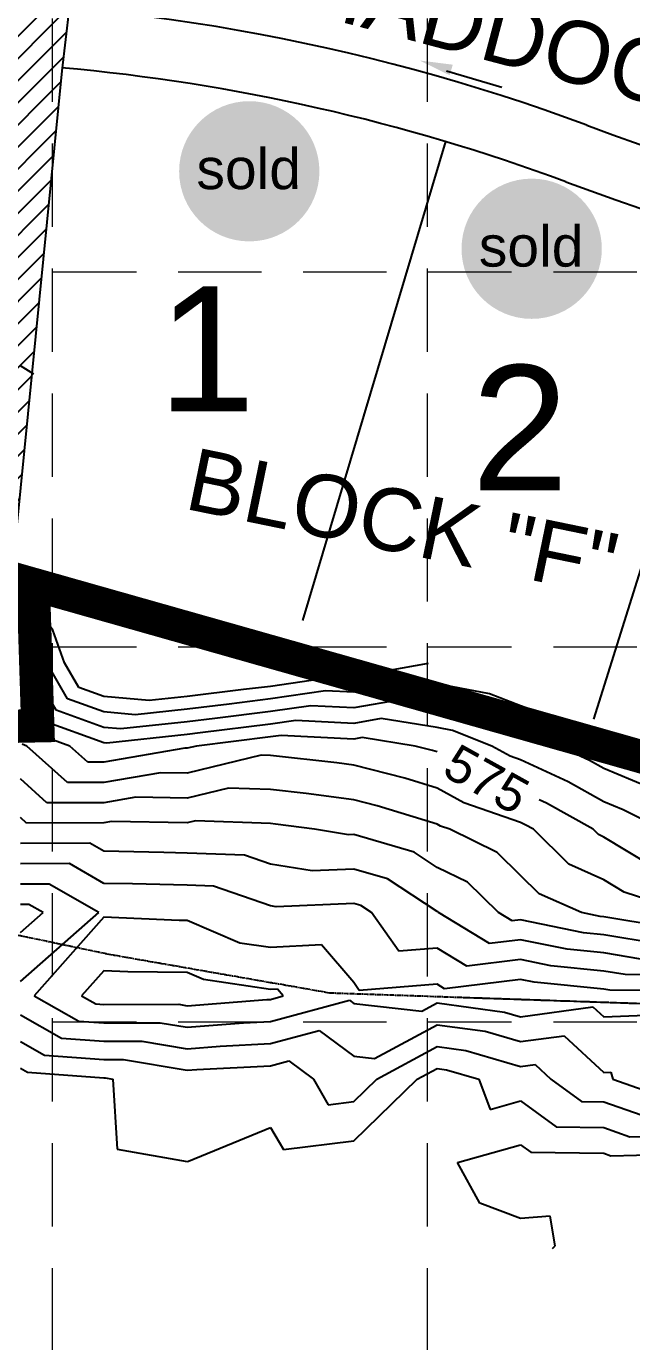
# Model space of a CAD drawing. Header units: inches. Extents: x 2468858 to 2474627, y 7110391 to 7114000.
# Drawn here: x 2469936.4 to 2470081.7, y 7111218.4 to 7111534.2 of the extents above; entities that cross this region are included whole.
import ezdxf
from ezdxf.enums import TextEntityAlignment as Align

# ---------------------------------------------------------------- set-up
doc = ezdxf.new("R2010")
doc.units = ezdxf.units.IN
doc.header["$MEASUREMENT"] = 0
doc.linetypes.add('FL1', pattern=[1.2, 0.9, -0.075, 0, -0.075, 0, -0.075, 0, -0.075])
doc.linetypes.add('HIDDEN', pattern=[0.375, 0.25, -0.125])
for name, color, linetype in [('BASE', 7, 'Continuous'), ('BLOCKNO', 250, 'Continuous'), ('contours', 35, 'Continuous'), ('CREEK_FL', 250, 'FL1'), ('EROSION BLANKET', 84, 'Continuous'), ('FLOW', 250, 'Continuous'), ('GRID', 254, 'HIDDEN'), ('LIMITS OF DISTUBANCE', 1, 'HIDDEN'), ('LOT', 250, 'Continuous'), ('LOTNO', 250, 'Continuous'), ('PVMT', 250, 'Continuous'), ('SODDED LOT', 2, 'Continuous'), ('SROW', 250, 'Continuous'), ('STRNAMES', 250, 'Continuous')]:
    doc.layers.add(name, color=color, linetype=linetype)
doc.styles.add('ryland', font='ARIAL.TTF', dxfattribs={"height": 25})
doc.styles.get("Standard").update_dxf_attribs({"font": 'ARIAL.TTF'})

# ---------------------------------------------------------------- blocks, each defined once
blk = doc.blocks.new('1DB')
at = {"layer": 'FLOW'}
for p, q in [((6.25, 13), (20.07, 13)), ((6.25, -13.5), (20.07, -13.5))]:
    blk.add_line(p, q, dxfattribs=at)
for points in [[(7.28, 11.68), (7.28, 14.32), (-0.62, 13)], [(7.28, -14.32), (7.28, -11.68), (-0.62, -13)]]:
    blk.add_solid(points, dxfattribs=at)
blk = doc.blocks.new('Sold')
h = blk.add_hatch(color=7)
h.paths.add_polyline_path([(38.78, 18.77, 1), (0.52, 18.77, 1)])
h.paths.add_polyline_path([(2.42, 10.89), (36.59, 10.89), (36.59, 27.86), (2.42, 27.86)], flags=24)
at = {"layer": 'BASE', "color": 7, "style": 'ryland'}
blk.add_text('sold', height=11.127, dxfattribs=at).set_placement((19.5, 13.9), align=Align.CENTER)

msp = doc.modelspace()

# ---------------------------------------------------------------- hatches: boundary and pattern name
at = {"layer": 'SODDED LOT'}
h = msp.add_hatch(dxfattribs=at)
h.set_pattern_fill('ANSI31', color=256, scale=30, style=0)
h.set_pattern_definition([(45, (0, 0), (-2.6516504294, 2.6516504294), [])])
h.paths.add_polyline_path([(2473645.39, 7113690.66), (2473644.98, 7113704.58), (2473380.05, 7113706.22), (2473375.55, 7113692.3), (2473381.69, 7113694.76), (2473634.33, 7113693.94)])
h.paths.add_polyline_path([(2473661.81, 7113026.94), (2473687.47, 7113025.61), (2473728.46, 7113019.28), (2473771.12, 7113012.61), (2473800.78, 7113000.62), (2473816.11, 7112991.96), (2473817.62, 7112992.3), (2473826.58, 7112958.99), (2473778.33, 7112869.43), (2473754.23, 7112818.27), (2473704.86, 7112707.31), (2473675.95, 7112628.52), (2473649.37, 7112551.6), (2473609.35, 7112401.13), (2473621.99, 7112397.24), (2473660.24, 7112541.42), (2473686.99, 7112623.57), (2473721.05, 7112713.98), (2473756.54, 7112795.8), (2473776.21, 7112842.14), (2473803.69, 7112892.8), (2473821.26, 7112931.75), (2473838.19, 7112953.92), (2473843.82, 7112970.36), (2473841.57, 7112984.99), (2473834.36, 7112995.8), (2473821.75, 7113003.46), (2473803.51, 7113011.56), (2473780.76, 7113020.12), (2473754.18, 7113027.78), (2473717.91, 7113032.73), (2473683.75, 7113037.76), (2473675.22, 7113037.54), (2473668.46, 7113034.66), (2473663.02, 7113029.01)])
h.paths.add_polyline_path([(2473971.46, 7113199.84), (2473953.3, 7113211.94), (2473941.19, 7113192.09), (2473861.1, 7113065.57), (2473810.53, 7113087.5), (2473761.17, 7113101.51), (2473720.96, 7113106.99), (2473697.2, 7113110.44), (2473674.12, 7113113.74), (2473679.51, 7113105.34), (2473686.71, 7113099.95), (2473703.5, 7113097.55), (2473742.47, 7113092.16), (2473787.44, 7113083.17), (2473826.42, 7113069.98), (2473851, 7113058.59), (2473862.39, 7113053.19), (2473874.39, 7113053.49), (2473885.78, 7113058.29), (2473895.97, 7113069.68), (2473937.95, 7113137.71), (2473969.87, 7113198.61)])
h.paths.add_polyline_path([(2474189.42, 7113705.55), (2474212.71, 7113695.29), (2474173.05, 7113585.51), (2474125.46, 7113471.59), (2474078.44, 7113374.03), (2473995.24, 7113231.38), (2473980.72, 7113211.84), (2473961.73, 7113224.12), (2474019.25, 7113316.23), (2474060.01, 7113393.26), (2474123.11, 7113525), (2474155.5, 7113608.17)])
h.paths.add_polyline_path([(2472149.87, 7113580.61), (2472139.15, 7113587.25), (2472148.34, 7113599.5), (2472129.96, 7113617.37), (2472301.04, 7113620.95), (2472421.05, 7113670.47), (2472435.86, 7113657.7), (2472418.5, 7113656.68), (2472386.32, 7113644.43), (2472349.55, 7113630.65), (2472301.04, 7113613.8), (2472253.54, 7113608.18), (2472206.05, 7113607.67), (2472182.05, 7113606.65), (2472168.77, 7113602.57), (2472156, 7113590.31)])
h.paths.add_polyline_path([(2472770.94, 7113693.31), (2472783.83, 7113696.4), (2473029.19, 7113695.37), (2473046.2, 7113689.7), (2473045.68, 7113705.68), (2472771.46, 7113707.22)])
h.paths.add_polyline_path([(2472613.26, 7113048.11), (2472742.65, 7113047.89), (2472742.87, 7112984.1), (2472740.21, 7112975.02), (2472732.24, 7112966.82), (2472722.71, 7112964.61), (2472628.32, 7112964.83), (2472620.35, 7112967.71), (2472615.69, 7112974.13), (2472614.14, 7112982.33), (2472613.26, 7112995.17)])
h.paths.add_polyline_path([(2471336.5, 7111475.41), (2471335.53, 7111275.42), (2470491.66, 7111254.32), (2470479.59, 7111328.94), (2470466.02, 7111461.6), (2470553.43, 7111470.9), (2470638.4, 7111473.12)])
h.paths.add_polyline_path([(2473446.67, 7112356.48), (2473471.9, 7112308.47), (2473532.94, 7112257.21), (2473501.2, 7112186.43), (2473329.47, 7112103.43), (2473116.22, 7112035.9), (2473103.2, 7112106.69), (2473072.63, 7112126.65), (2472815.11, 7111934.94), (2472802.33, 7111780.66), (2472622.31, 7111675.22), (2472617.64, 7111803.67), (2472501.02, 7111721.1), (2472320.82, 7111594.38), (2472182.92, 7111519.02), (2472068.92, 7111484.1), (2471932.85, 7111463.88), (2471923.66, 7111337.05), (2471693.82, 7111327.86), (2471696.08, 7111477.57), (2471836.92, 7111477.57), (2471858.78, 7111468.52), (2471876.58, 7111467.89), (2471898.13, 7111477.88), (2471906.24, 7111490.37), (2471909.37, 7111504.1), (2471908.12, 7111517.84), (2471903.75, 7111528.77), (2471899.69, 7111538.75), (2471899.78, 7111997.71), (2471902.82, 7112006.8), (2471908.61, 7112013.14), (2471915.23, 7112016.45), (2471926.26, 7112016.45), (2472502.65, 7112016.18), (2472510.04, 7112014.97), (2472516.23, 7112010.27), (2472519.86, 7112006.24), (2472597.23, 7111900.26), (2472601.63, 7111894), (2472601.97, 7111890.79), (2472601.97, 7111885.88), (2472602.14, 7111880.64), (2472603.49, 7111873.53), (2472605.53, 7111864.06), (2472610.94, 7111855.26), (2472618.72, 7111847.65), (2472625.66, 7111842.74), (2472634.12, 7111839.53), (2472648.17, 7111837.16), (2472661.03, 7111839.36), (2472670.85, 7111843.93), (2472681.25, 7111852.18), (2472689.32, 7111863.68), (2472693.24, 7111876.13), (2472698.54, 7111882.82), (2472979.47, 7112088.66), (2473047.7, 7112135.28), (2473102.11, 7112161.18), (2473168.62, 7112185.36), (2473235.48, 7112199.35), (2473286.97, 7112219.37), (2473338.95, 7112250.36), (2473378.05, 7112286.58), (2473406.65, 7112322.33), (2473434.97, 7112369.64)])
h.paths.add_polyline_path([(2469394.72, 7112321.68), (2469408.62, 7112317.35), (2469404.61, 7112306.55), (2469398.28, 7112300.53), (2469390.56, 7112297.13), (2469383.91, 7112297.75), (2469371.4, 7112301.14), (2469261.63, 7112337.75), (2469252.63, 7112344.02), (2469246.91, 7112352.88), (2469243.9, 7112361.06), (2469244.31, 7112369.38), (2469247.04, 7112379.88), (2469254.13, 7112392.28), (2469258.63, 7112404.82), (2469259.86, 7112413.96), (2469268.32, 7112441.06), (2469285.1, 7112497.6), (2469297.51, 7112549.94), (2469306.04, 7112604.22), (2469344.05, 7112603.83), (2469331.64, 7112539.47), (2469306.04, 7112437.89), (2469285.48, 7112378.57), (2469297.12, 7112353.37)])
h.paths.add_polyline_path([(2469215.25, 7111699.11), (2469133.16, 7111698.8), (2469133.12, 7111837.42), (2469136.78, 7111854.07), (2469131.5, 7111869.1), (2469132.54, 7111935.15), (2469148.79, 7112051.43), (2469175.43, 7112146.92), (2469214.08, 7112259.79), (2469218.22, 7112266.73), (2469223.73, 7112271.92), (2469228.76, 7112275.22), (2469234.9, 7112277.11), (2469242.61, 7112277.42), (2469249.21, 7112276.01), (2469256.45, 7112274.12), (2469362.5, 7112239.2), (2469368.95, 7112235.11), (2469372.09, 7112231.49), (2469374.61, 7112225.05), (2469375.55, 7112217.02), (2469372.57, 7112206.8), (2469260.7, 7112244.71), (2469237.57, 7112231.81), (2469223.88, 7112159.46), (2469213.8, 7112077.45), (2469211.79, 7111997.38), (2469212.59, 7111919.31)])
edge = h.paths.add_edge_path()
edge.add_line((2469946.69, 7111538.54), (2469944.94, 7111523.5))
edge.add_line((2469944.94, 7111523.5), (2469929.5, 7111368.54))
edge.add_line((2469929.5, 7111368.54), (2469627.82, 7111363.41))
edge.add_line((2469627.82, 7111363.41), (2469640.14, 7111528.56))
edge.add_line((2469640.14, 7111528.56), (2469611.1, 7111528.96))
edge.add_line((2469611.1, 7111528.96), (2469563.64, 7111542.06))
edge.add_line((2469563.64, 7111542.06), (2469395.72, 7111608.85))
edge.add_line((2469395.72, 7111608.85), (2469312.31, 7111524.84))
edge.add_line((2469312.31, 7111524.84), (2469259.94, 7111580.22))
edge.add_line((2469259.94, 7111580.22), (2469329.02, 7111646.45))
edge.add_line((2469329.02, 7111646.45), (2469327.64, 7111656.69))
edge.add_line((2469327.64, 7111656.69), (2469327.34, 7111668.01))
edge.add_line((2469327.34, 7111668.01), (2469328.7, 7111676.32))
edge.add_line((2469328.7, 7111676.32), (2469331.57, 7111684.93))
edge.add_line((2469331.57, 7111684.93), (2469335.65, 7111692.02))
edge.add_line((2469335.65, 7111692.02), (2469336.86, 7111699.72))
edge.add_line((2469336.86, 7111699.72), (2469350.6, 7111699.88))
edge.add_line((2469350.6, 7111699.88), (2469349.09, 7111695.19))
edge.add_line((2469349.09, 7111695.19), (2469344.26, 7111688.25))
edge.add_line((2469344.26, 7111688.25), (2469339.88, 7111679.79))
edge.add_arc((2469382.62, 7111662.98), 45.93, 158.5343, 290.6104)
edge.add_arc((2469402.89, 7111601.9), 18.55, 61.3608, 102.7575, ccw=False)
edge.add_line((2469411.78, 7111618.18), (2469554, 7111560.87))
edge.add_line((2469554, 7111560.87), (2469580.43, 7111552.5))
edge.add_line((2469580.43, 7111552.5), (2469597.93, 7111547.75))
edge.add_line((2469597.93, 7111547.75), (2469618.84, 7111543.76))
edge.add_line((2469618.84, 7111543.76), (2469652.78, 7111539.88))
edge.add_line((2469652.78, 7111539.88), (2469703, 7111539.88))
edge.add_line((2469703, 7111539.88), (2469903.74, 7111540.59))
edge.add_line((2469903.74, 7111540.59), (2469929.65, 7111539.77))
edge.add_line((2469929.65, 7111539.77), (2469946.69, 7111538.54))

# ---------------------------------------------------------------- linework, layer by layer
at = {"layer": 'contours', "color": 35}
for p, q in [((2469938.2, 7111450.72, 583), (2469934.99, 7111452.68, 583)), ((2469942.8, 7111389.23, 579), (2469934.99, 7111400.24, 579)), ((2469939.64, 7111386.08, 578), (2469934.99, 7111392.64, 578)), ((2469945.6, 7111381.42, 579), (2469942.8, 7111389.23, 579)), ((2469936.49, 7111382.92, 577), (2469934.99, 7111385.04, 577)), ((2469941.32, 7111381.42, 578), (2469939.64, 7111386.08, 578)), ((2469937.03, 7111381.42, 577), (2469936.49, 7111382.92, 577)), ((2469943.57, 7111370, 577), (2469937.03, 7111381.42, 577)), ((2469946.29, 7111372.73, 578), (2469941.32, 7111381.42, 578)), ((2469949.02, 7111375.45, 579), (2469945.6, 7111381.42, 579)), ((2470032.86, 7111381.2, 579), (2470014.99, 7111378.05, 579)), ((2469940.84, 7111367.28, 576), (2469934.99, 7111377.5, 576)), ((2470011.78, 7111378.21, 579), (2469994.99, 7111375.75, 579)), ((2470014.99, 7111378.05, 579), (2470011.78, 7111378.21, 579)), ((2469954.99, 7111373.31, 579), (2469949.02, 7111375.45, 579)), ((2469988.52, 7111374.96, 579), (2469974.99, 7111373.3, 579)), ((2469994.99, 7111375.75, 579), (2469988.52, 7111374.96, 579)), ((2470008.22, 7111374.65, 578), (2469994.99, 7111372.71, 578)), ((2470014.99, 7111374.31, 578), (2470008.22, 7111374.65, 578)), ((2470030.64, 7111377.07, 578), (2470014.99, 7111374.31, 578)), ((2470034.99, 7111376.37, 578), (2470030.64, 7111377.07, 578)), ((2470047.54, 7111373.98, 578), (2470034.99, 7111376.37, 578)), ((2469954.99, 7111369.61, 578), (2469946.29, 7111372.73, 578)), ((2469965.9, 7111372.33, 579), (2469954.99, 7111373.31, 579)), ((2469974.99, 7111373.3, 579), (2469965.9, 7111372.33, 579)), ((2469985.06, 7111371.49, 578), (2469974.99, 7111370.26, 578)), ((2469994.99, 7111372.71, 578), (2469985.06, 7111371.49, 578)), ((2470004.66, 7111371.09, 577), (2469994.99, 7111369.67, 577)), ((2470014.99, 7111370.57, 577), (2470004.66, 7111371.09, 577)), ((2470026.1, 7111372.53, 577), (2470014.99, 7111370.57, 577)), ((2470034.99, 7111371.1, 577), (2470026.1, 7111372.53, 577)), ((2470043.12, 7111369.55, 577), (2470034.99, 7111371.1, 577)), ((2470054.99, 7111371.05, 578), (2470047.54, 7111373.98, 578)), ((2470062.11, 7111368.54, 578), (2470054.99, 7111371.05, 578)), ((2469938.12, 7111364.55, 575), (2469934.99, 7111370.02, 575)), ((2469954.99, 7111365.9, 577), (2469943.57, 7111370, 577)), ((2469962.5, 7111368.93, 578), (2469954.99, 7111369.61, 578)), ((2469974.99, 7111370.26, 578), (2469962.5, 7111368.93, 578)), ((2469981.6, 7111368.03, 577), (2469974.99, 7111367.22, 577)), ((2469994.99, 7111369.67, 577), (2469981.6, 7111368.03, 577)), ((2470021.56, 7111367.99, 576), (2470014.99, 7111366.84, 576)), ((2470034.99, 7111365.84, 576), (2470021.56, 7111367.99, 576)), ((2470054.99, 7111364.89, 577), (2470043.12, 7111369.55, 577)), ((2470074.99, 7111363.51, 578), (2470062.11, 7111368.54, 578)), ((2469946.83, 7111361.42, 575), (2469938.12, 7111364.55, 575)), ((2469954.99, 7111362.2, 576), (2469940.84, 7111367.28, 576)), ((2469959.1, 7111365.53, 577), (2469954.99, 7111365.9, 577)), ((2469974.99, 7111367.22, 577), (2469959.1, 7111365.53, 577)), ((2469978.14, 7111364.57, 576), (2469974.99, 7111364.19, 576)), ((2469994.99, 7111366.64, 576), (2469978.14, 7111364.57, 576)), ((2470001.1, 7111367.53, 576), (2469994.99, 7111366.64, 576)), ((2470014.99, 7111366.84, 576), (2470001.1, 7111367.53, 576)), ((2470038.7, 7111365.13, 576), (2470034.99, 7111365.84, 576)), ((2470048.13, 7111361.42, 576), (2470038.7, 7111365.13, 576)), ((2470057.55, 7111363.99, 577), (2470054.99, 7111364.89, 577)), ((2469936.52, 7111361.42, 574), (2469935.39, 7111361.83, 574)), ((2469946.25, 7111352.68, 574), (2469936.52, 7111361.42, 574)), ((2469951.13, 7111357.56, 575), (2469946.83, 7111361.42, 575)), ((2469955.7, 7111362.13, 576), (2469954.99, 7111362.2, 576)), ((2469974.99, 7111364.19, 576), (2469955.7, 7111362.13, 576)), ((2469977.24, 7111361.42, 575), (2469974.99, 7111360.88, 575)), ((2469994.99, 7111363.6, 575), (2469977.24, 7111361.42, 575)), ((2469997.54, 7111363.97, 575), (2469994.99, 7111363.6, 575)), ((2470014.99, 7111363.1, 575), (2469997.54, 7111363.97, 575)), ((2470017.02, 7111363.46, 575), (2470014.99, 7111363.1, 575)), ((2470029.68, 7111361.42, 575), (2470017.02, 7111363.46, 575)), ((2470033.91, 7111360.35, 575), (2470029.68, 7111361.42, 575)), ((2470052.54, 7111358.98, 576), (2470048.13, 7111361.42, 576)), ((2470064.11, 7111361.42, 577), (2470057.55, 7111363.99, 577)), ((2470071.53, 7111357.97, 577), (2470064.11, 7111361.42, 577)), ((2470076.6, 7111363.03, 578), (2470074.99, 7111363.51, 578)), ((2470081.32, 7111361.42, 578), (2470076.6, 7111363.03, 578)), ((2470090.96, 7111357.4, 578), (2470081.32, 7111361.42, 578)), ((2469974.46, 7111360.89, 575), (2469954.99, 7111357.57, 575)), ((2469974.99, 7111360.88, 575), (2469974.46, 7111360.89, 575)), ((2469992.76, 7111359.19, 574), (2469974.99, 7111354.91, 574)), ((2469994.99, 7111359.11, 574), (2469992.76, 7111359.19, 574)), ((2470010.93, 7111357.36, 574), (2469994.99, 7111359.11, 574)), ((2470034.99, 7111360.02, 575), (2470033.91, 7111360.35, 575)), ((2470054.99, 7111358.12, 576), (2470052.54, 7111358.98, 576)), ((2469954.99, 7111357.57, 575), (2469951.13, 7111357.56, 575)), ((2470014.99, 7111356.83, 574), (2470010.93, 7111357.36, 574)), ((2470027.27, 7111353.71, 574), (2470014.99, 7111356.83, 574)), ((2470066.39, 7111352.82, 576), (2470054.99, 7111358.12, 576)), ((2470074.99, 7111356.03, 577), (2470071.53, 7111357.97, 577)), ((2470085.3, 7111351.73, 577), (2470074.99, 7111356.03, 577)), ((2469941.36, 7111347.8, 573), (2469934.99, 7111353.53, 573)), ((2469954.99, 7111352.7, 574), (2469946.25, 7111352.68, 574)), ((2469968.58, 7111355.01, 574), (2469954.99, 7111352.7, 574)), ((2469974.99, 7111354.91, 574), (2469968.58, 7111355.01, 574)), ((2470034.99, 7111351.33, 574), (2470027.27, 7111353.71, 574)), ((2470074.99, 7111348, 576), (2470066.39, 7111352.82, 576)), ((2469962.7, 7111349.14, 573), (2469954.99, 7111347.82, 573)), ((2469974.99, 7111348.94, 573), (2469962.7, 7111349.14, 573)), ((2469984.9, 7111351.33, 573), (2469974.99, 7111348.94, 573)), ((2469994.99, 7111350.95, 573), (2469984.9, 7111351.33, 573)), ((2470003.58, 7111350.01, 573), (2469994.99, 7111350.95, 573)), ((2470014.99, 7111348.5, 573), (2470003.58, 7111350.01, 573)), ((2470041.36, 7111347.79, 574), (2470034.99, 7111351.33, 574)), ((2469954.99, 7111347.82, 573), (2469941.36, 7111347.8, 573)), ((2470020.63, 7111347.06, 573), (2470014.99, 7111348.5, 573)), ((2470034.99, 7111342.64, 573), (2470020.63, 7111347.06, 573)), ((2470054.99, 7111343.05, 574), (2470041.36, 7111347.79, 574)), ((2470061.24, 7111347.68, 575), (2470059.5, 7111348.49, 575)), ((2470072.4, 7111341.42, 575), (2470061.24, 7111347.68, 575)), ((2470079.63, 7111346.07, 576), (2470074.99, 7111348, 576)), ((2470088.82, 7111341.42, 576), (2470079.63, 7111346.07, 576)), ((2469936.48, 7111342.92, 572), (2469934.99, 7111344.26, 572)), ((2469954.99, 7111342.95, 572), (2469936.48, 7111342.92, 572)), ((2469956.83, 7111343.26, 572), (2469954.99, 7111342.95, 572)), ((2469974.99, 7111342.97, 572), (2469956.83, 7111343.26, 572)), ((2469977.03, 7111343.46, 572), (2469974.99, 7111342.97, 572)), ((2469994.99, 7111342.8, 572), (2469977.03, 7111343.46, 572)), ((2469996.23, 7111342.66, 572), (2469994.99, 7111342.8, 572)), ((2470005.55, 7111341.42, 572), (2469996.23, 7111342.66, 572)), ((2470035.77, 7111342.2, 573), (2470034.99, 7111342.64, 573)), ((2470056.1, 7111342.53, 574), (2470054.99, 7111343.05, 574)), ((2470058.07, 7111341.42, 574), (2470056.1, 7111342.53, 574)), ((2470013.68, 7111340.12, 572), (2470005.55, 7111341.42, 572)), ((2470014.99, 7111340.17, 572), (2470013.68, 7111340.12, 572)), ((2470029.48, 7111335.92, 572), (2470014.99, 7111340.17, 572)), ((2470038.01, 7111341.42, 573), (2470035.77, 7111342.2, 573)), ((2470049.4, 7111335.84, 573), (2470038.01, 7111341.42, 573)), ((2470066.6, 7111333.03, 574), (2470058.07, 7111341.42, 574)), ((2470073.71, 7111340.14, 575), (2470072.4, 7111341.42, 575)), ((2470074.99, 7111339.57, 575), (2470073.71, 7111340.14, 575)), ((2470086.27, 7111332.71, 575), (2470074.99, 7111339.57, 575)), ((2469951.63, 7111338.06, 571), (2469934.99, 7111338.04, 571)), ((2469954.99, 7111336.14, 571), (2469951.63, 7111338.06, 571)), ((2469969.41, 7111335.84, 571), (2469954.99, 7111336.14, 571)), ((2469946.74, 7111333.18, 570), (2469934.99, 7111333.16, 570)), ((2469954.99, 7111328.44, 570), (2469946.74, 7111333.18, 570)), ((2469974.99, 7111335.7, 571), (2469969.41, 7111335.84, 571)), ((2469988.78, 7111335.22, 571), (2469974.99, 7111335.7, 571)), ((2469994.99, 7111333.08, 571), (2469988.78, 7111335.22, 571)), ((2470005.03, 7111331.47, 571), (2469994.99, 7111333.08, 571)), ((2470034.99, 7111332.29, 572), (2470029.48, 7111335.92, 572)), ((2470054.99, 7111330.35, 573), (2470049.4, 7111335.84, 573)), ((2470074.99, 7111329.31, 574), (2470066.6, 7111333.03, 574)), ((2470014.99, 7111331.89, 571), (2470005.03, 7111331.47, 571)), ((2470023.08, 7111329.52, 571), (2470014.99, 7111331.89, 571)), ((2470042.28, 7111328.71, 572), (2470034.99, 7111332.29, 572)), ((2470059.49, 7111325.92, 573), (2470054.99, 7111330.35, 573)), ((2469941.85, 7111328.29, 569), (2469934.99, 7111328.28, 569)), ((2469953.82, 7111321.42, 569), (2469941.85, 7111328.29, 569)), ((2469961.87, 7111328.3, 570), (2469954.99, 7111328.44, 570)), ((2469974.99, 7111327.98, 570), (2469961.87, 7111328.3, 570)), ((2469981.32, 7111327.75, 570), (2469974.99, 7111327.98, 570)), ((2469994.99, 7111323.04, 570), (2469981.32, 7111327.75, 570)), ((2470034.99, 7111321.68, 571), (2470023.08, 7111329.52, 571)), ((2470049.71, 7111321.42, 572), (2470042.28, 7111328.71, 572)), ((2470079.89, 7111326.32, 574), (2470074.99, 7111329.31, 574)), ((2470014.99, 7111323.61, 570), (2469996.38, 7111322.82, 570)), ((2470016.68, 7111323.12, 570), (2470014.99, 7111323.61, 570)), ((2470069.62, 7111321.42, 573), (2470059.49, 7111325.92, 573)), ((2470094.93, 7111321.42, 574), (2470079.89, 7111326.32, 574)), ((2469936.97, 7111323.4, 568), (2469934.99, 7111323.4, 568)), ((2469934.99, 7111316.66, 568), (2469940.41, 7111321.42, 568)), ((2469934.99, 7111304.88, 569), (2469953.82, 7111321.42, 569)), ((2469940.41, 7111321.42, 568), (2469936.97, 7111323.4, 568)), ((2469996.38, 7111322.82, 570), (2469994.99, 7111323.04, 570)), ((2470019.25, 7111321.42, 570), (2470016.68, 7111323.12, 570)), ((2470025.77, 7111312.2, 570), (2470019.25, 7111321.42, 570)), ((2470035.16, 7111321.59, 571), (2470034.99, 7111321.68, 571)), ((2470035.33, 7111321.42, 571), (2470035.16, 7111321.59, 571)), ((2470047.57, 7111314.01, 571), (2470035.33, 7111321.42, 571)), ((2470053, 7111319.43, 572), (2470049.71, 7111321.42, 572)), ((2470074.07, 7111320.51, 573), (2470069.62, 7111321.42, 573)), ((2470074.99, 7111320.42, 573), (2470074.07, 7111320.51, 573)), ((2470091.26, 7111317.7, 573), (2470074.99, 7111320.42, 573)), ((2469954.99, 7111320.3, 569), (2469938.31, 7111301.42, 569)), ((2469973.12, 7111319.56, 569), (2469954.99, 7111320.3, 569)), ((2469974.99, 7111319.54, 569), (2469973.12, 7111319.56, 569)), ((2469987.67, 7111314.11, 569), (2469974.99, 7111319.54, 569)), ((2470054.99, 7111319.67, 572), (2470053, 7111319.43, 572)), ((2470070.13, 7111316.56, 572), (2470054.99, 7111319.67, 572)), ((2469994.99, 7111313.01, 569), (2469987.67, 7111314.11, 569)), ((2470054.99, 7111314.91, 571), (2470047.57, 7111314.01, 571)), ((2470066.18, 7111312.61, 571), (2470054.99, 7111314.91, 571)), ((2470074.99, 7111316.08, 572), (2470070.13, 7111316.56, 572)), ((2470087.55, 7111313.98, 572), (2470074.99, 7111316.08, 572)), ((2470007.21, 7111313.65, 569), (2469994.99, 7111313.01, 569)), ((2470014.99, 7111304.62, 569), (2470007.21, 7111313.65, 569)), ((2470034.99, 7111312.92, 570), (2470025.77, 7111312.2, 570)), ((2470042.15, 7111308.58, 570), (2470034.99, 7111312.92, 570)), ((2470074.99, 7111311.74, 571), (2470066.18, 7111312.61, 571)), ((2470083.83, 7111310.26, 571), (2470074.99, 7111311.74, 571)), ((2470054.99, 7111310.16, 570), (2470042.15, 7111308.58, 570)), ((2470062.23, 7111308.67, 570), (2470054.99, 7111310.16, 570)), ((2470074.99, 7111307.4, 570), (2470062.23, 7111308.67, 570)), ((2469954.99, 7111307.47, 568), (2469949.64, 7111301.42, 568)), ((2469960.8, 7111307.24, 568), (2469954.99, 7111307.47, 568)), ((2469974.99, 7111307.08, 568), (2469960.8, 7111307.24, 568)), ((2469978.95, 7111305.38, 568), (2469974.99, 7111307.08, 568)), ((2469994.99, 7111302.99, 568), (2469978.95, 7111305.38, 568)), ((2470016.31, 7111302.75, 569), (2470014.99, 7111304.62, 569)), ((2470054.99, 7111305.4, 569), (2470036.73, 7111303.16, 569)), ((2470058.29, 7111304.72, 569), (2470054.99, 7111305.4, 569)), ((2470074.99, 7111303.07, 569), (2470058.29, 7111304.72, 569)), ((2470080.11, 7111306.55, 570), (2470074.99, 7111307.4, 570)), ((2470094.99, 7111306.38, 570), (2470080.11, 7111306.55, 570)), ((2469938.31, 7111301.42, 569), (2469948.97, 7111295.4, 569)), ((2469949.64, 7111301.42, 568), (2469953.06, 7111299.49, 568)), ((2469996.64, 7111303.07, 568), (2469994.99, 7111302.99, 568)), ((2469994.99, 7111300.59, 568), (2469998.06, 7111301.42, 568)), ((2469998.06, 7111301.42, 568), (2469996.64, 7111303.07, 568)), ((2470034.99, 7111304.21, 569), (2470016.31, 7111302.75, 569)), ((2470036.73, 7111303.16, 569), (2470034.99, 7111304.21, 569)), ((2470076.4, 7111302.83, 569), (2470074.99, 7111303.07, 569)), ((2470094.99, 7111302.62, 569), (2470076.4, 7111302.83, 569)), ((2469953.06, 7111299.49, 568), (2469954.99, 7111299.35, 568)), ((2469954.99, 7111299.35, 568), (2469972.98, 7111299.42, 568)), ((2469972.98, 7111299.42, 568), (2469974.99, 7111299.08, 568)), ((2469974.99, 7111299.08, 568), (2469994.11, 7111300.55, 568)), ((2469994.11, 7111300.55, 568), (2469994.99, 7111300.59, 568)), ((2469994.99, 7111295.28, 569), (2470013.97, 7111300.4, 569)), ((2470013.97, 7111300.4, 569), (2470014.99, 7111299.64, 569)), ((2470014.99, 7111299.64, 569), (2470031.34, 7111297.77, 569)), ((2470031.34, 7111297.77, 569), (2470034.99, 7111299.74, 569)), ((2470034.99, 7111299.74, 569), (2470051.13, 7111297.56, 569)), ((2470054.99, 7111296.42, 569), (2470072.36, 7111298.8, 569)), ((2470072.36, 7111298.8, 569), (2470074.99, 7111296.38, 569)), ((2469934.99, 7111296.9, 570), (2469944.88, 7111291.31, 570)), ((2469948.97, 7111295.4, 569), (2469954.99, 7111294.94, 569)), ((2469988.52, 7111294.95, 569), (2469994.99, 7111295.28, 569)), ((2470051.13, 7111297.56, 569), (2470054.99, 7111296.42, 569)), ((2470074.99, 7111296.38, 569), (2470090.56, 7111296.99, 569)), ((2469954.99, 7111294.94, 569), (2469968.56, 7111295, 569)), ((2469968.56, 7111295, 569), (2469974.99, 7111293.91, 569)), ((2469974.99, 7111293.91, 569), (2469988.52, 7111294.95, 569)), ((2469994.99, 7111289.96, 570), (2470006.69, 7111293.12, 570)), ((2470006.69, 7111293.12, 570), (2470014.99, 7111286.92, 570)), ((2470019.92, 7111286.36, 570), (2470034.99, 7111294.49, 570)), ((2470034.99, 7111294.49, 570), (2470046.5, 7111292.94, 570)), ((2470046.5, 7111292.94, 570), (2470054.99, 7111290.44, 570)), ((2469934.99, 7111290.5, 571), (2469940.79, 7111287.22, 571)), ((2469944.88, 7111291.31, 570), (2469954.99, 7111290.54, 570)), ((2469954.99, 7111290.54, 570), (2469964.14, 7111290.58, 570)), ((2469964.14, 7111290.58, 570), (2469974.99, 7111288.75, 570)), ((2469974.99, 7111288.75, 570), (2469982.92, 7111289.36, 570)), ((2469982.92, 7111289.36, 570), (2469994.99, 7111289.96, 570)), ((2470020.5, 7111281.42, 571), (2470034.99, 7111289.25, 571)), ((2470034.99, 7111289.25, 571), (2470041.88, 7111288.31, 571)), ((2470054.99, 7111290.44, 570), (2470065.43, 7111291.86, 570)), ((2470065.43, 7111291.86, 570), (2470074.99, 7111283.06, 570)), ((2469940.79, 7111287.22, 571), (2469954.99, 7111286.14, 571)), ((2469954.99, 7111286.14, 571), (2469959.72, 7111286.16, 571)), ((2469959.72, 7111286.16, 571), (2469974.99, 7111283.58, 571)), ((2469994.99, 7111284.65, 571), (2469999.41, 7111285.84, 571)), ((2469999.41, 7111285.84, 571), (2470005.33, 7111281.42, 571)), ((2470014.99, 7111286.92, 570), (2470019.92, 7111286.36, 570)), ((2470041.88, 7111288.31, 571), (2470054.99, 7111284.45, 571)), ((2469934.99, 7111284.09, 572), (2469936.69, 7111283.13, 572)), ((2469936.69, 7111283.13, 572), (2469954.99, 7111281.74, 572)), ((2469974.99, 7111283.58, 571), (2469977.33, 7111283.76, 571)), ((2469977.33, 7111283.76, 571), (2469994.99, 7111284.65, 571)), ((2470030.22, 7111281.42, 572), (2470034.99, 7111284, 572)), ((2470034.99, 7111284, 572), (2470037.26, 7111283.69, 572)), ((2470037.26, 7111283.69, 572), (2470044.96, 7111281.42, 572)), ((2470054.99, 7111284.45, 571), (2470058.5, 7111284.93, 571)), ((2470058.5, 7111284.93, 571), (2470062.3, 7111281.42, 571)), ((2470074.99, 7111283.06, 570), (2470076.69, 7111283.12, 570)), ((2470076.69, 7111283.12, 570), (2470077.15, 7111281.42, 570)), ((2469954.99, 7111281.74, 572), (2469955.31, 7111281.74, 572)), ((2469955.31, 7111281.74, 572), (2469957.18, 7111281.42, 572)), ((2469957.18, 7111281.42, 572), (2469958.18, 7111264.62, 572)), ((2470005.33, 7111281.42, 571), (2470008.87, 7111275.3, 571)), ((2470014.99, 7111266.64, 572), (2470030.22, 7111281.42, 572)), ((2470014.99, 7111276.07, 571), (2470020.5, 7111281.42, 571)), ((2470044.96, 7111281.42, 572), (2470047.75, 7111274.19, 572)), ((2470062.3, 7111281.42, 571), (2470069.64, 7111276.07, 571)), ((2470077.15, 7111281.42, 570), (2470090.35, 7111276.78, 570)), ((2470047.75, 7111274.19, 572), (2470054.99, 7111276.21, 572)), ((2470054.99, 7111276.21, 572), (2470063.54, 7111269.97, 572)), ((2470008.87, 7111275.3, 571), (2470014.99, 7111276.07, 571)), ((2470069.64, 7111276.07, 571), (2470074.99, 7111276, 571)), ((2470074.99, 7111276, 571), (2470085.77, 7111272.21, 571)), ((2469975.33, 7111261.76, 572), (2469994.99, 7111269.85, 572)), ((2469994.99, 7111269.85, 572), (2469998.08, 7111264.51, 572)), ((2470063.54, 7111269.97, 572), (2470074.99, 7111269.82, 572)), ((2470074.99, 7111269.82, 572), (2470081.2, 7111267.63, 572)), ((2470081.2, 7111267.63, 572), (2470094.99, 7111267.97, 572)), ((2469958.18, 7111264.62, 572), (2469974.99, 7111261.65, 572)), ((2469998.08, 7111264.51, 572), (2470014.99, 7111266.64, 572)), ((2470039.84, 7111261.42, 573), (2470054.99, 7111265.67, 573)), ((2470054.99, 7111265.67, 573), (2470057.44, 7111263.88, 573)), ((2470057.44, 7111263.88, 573), (2470074.99, 7111263.64, 573)), ((2470074.99, 7111263.64, 573), (2470076.63, 7111263.06, 573)), ((2470076.63, 7111263.06, 573), (2470094.99, 7111263.5, 573)), ((2469974.99, 7111261.65, 572), (2469975.33, 7111261.76, 572)), ((2470045.25, 7111251.68, 573), (2470039.84, 7111261.42, 573)), ((2470054.99, 7111248.01, 573), (2470045.25, 7111251.68, 573)), ((2470062.11, 7111248.54, 573), (2470054.99, 7111248.01, 573)), ((2470063.31, 7111241.42, 573), (2470062.11, 7111248.54, 573)), ((2470062.65, 7111240.79, 573), (2470063.31, 7111241.42, 573))]:
    msp.add_line(p, q, dxfattribs=at)
at = {"layer": 'CREEK_FL', "color": 5}
msp.add_lwpolyline([(2469869.98, 7111394.98), (2469852.73, 7111379.07), (2469807.62, 7111365.81), (2469811.6, 7111347.24), (2469827.52, 7111327.36), (2469854.06, 7111319.4), (2469905.8, 7111322.05), (2469956.22, 7111311.45), (2470009.29, 7111302.17), (2470093.32, 7111299.3), (2470200.79, 7111300.63), (2470233.96, 7111287.95), (2470256.51, 7111273.36), (2470255.31, 7111240.79)], dxfattribs=at)
at = {"layer": 'GRID', "color": 252, "linetype": 'HIDDEN', "lineweight": 0, "ltscale": 80}
for p, q in [((2469942.57, 7113906.08), (2469942.57, 7110754.83)), ((2470032.57, 7113906.08), (2470032.57, 7110754.83)), ((2468952.87, 7111475.23), (2474532.87, 7111475.23)), ((2468952.87, 7111385.23), (2474532.87, 7111385.23)), ((2468952.87, 7111295.23), (2474532.87, 7111295.23))]:
    msp.add_line(p, q, dxfattribs=at)
at = {"layer": 'LIMITS OF DISTUBANCE', "ltscale": 300, "const_width": 8}
msp.add_lwpolyline([(2471705.42, 7112622.35), (2469299.78, 7112610.93), (2469280.51, 7112511.92), (2469190.31, 7112212.78), (2469165.72, 7112138.5, 0.093397), (2469125.14, 7111836.24), (2469126.65, 7111691.28), (2469320.36, 7111692.25), (2469319.4, 7111652.36), (2469249.22, 7111583.65), (2469311.22, 7111515.9), (2469399.19, 7111603.35), (2469561.17, 7111536.56), (2469635.52, 7111518.85), (2469622.58, 7111359.81), (2469939.15, 7111366.28), (2469938.07, 7111400.24), (2470156.41, 7111338.31), (2470318.79, 7111316.1), (2470476.04, 7111322.08), (2470480.31, 7111246.9), (2471344.66, 7111268.5)], format="xyb", dxfattribs=at)
at = {"layer": 'LOT', "color": 7}
for p, q in [((2470037, 7111506.54), (2470002.68, 7111391.55)), ((2470108.38, 7111482.37), (2470072.49, 7111367.86))]:
    msp.add_line(p, q, dxfattribs=at)
at = {"layer": 'PVMT', "color": 7}
for centre, radius, start, end in [((2469902.59, 7111056.17), 484.5, 69.6722, 90.1954), ((2470371.57, 7112322.09), 865.5, 249.67215, 277.87218)]:
    msp.add_arc(centre, radius, start, end, dxfattribs=at)
at = {"layer": 'SODDED LOT'}
msp.add_lwpolyline([(2469618.84, 7111543.76), (2469652.78, 7111539.88), (2469703, 7111539.88), (2469903.74, 7111540.59), (2469929.65, 7111539.77), (2469946.69, 7111538.54), (2469944.94, 7111523.5), (2469929.5, 7111368.54), (2469627.82, 7111363.41)], dxfattribs=at)
at = {"layer": 'SROW', "color": 7}
for centre, radius, start, end in [((2469902.59, 7111056.17), 470, 69.6722, 84.8422), ((2470371.57, 7112322.09), 880, 249.67215, 276.15244)]:
    msp.add_arc(centre, radius, start, end, dxfattribs=at)

# ---------------------------------------------------------------- block references
at = {"layer": 'EROSION BLANKET', "xscale": 0.8800000000628643, "yscale": 0.8800000001210719, "zscale": 0.8800000000000001}
for p in [(2469972.61, 7111482.89), (2470040.38, 7111464.29)]:
    msp.add_blockref('Sold', p, dxfattribs=at)
at = {"layer": 'FLOW', "color": 7, "rotation": 343.3226458336422}
msp.add_blockref('1DB', (2470035.12, 7111538.28), dxfattribs=at)

# ---------------------------------------------------------------- texts
at = {"layer": 'BLOCKNO', "color": 7}
msp.add_text('BLOCK "F"', height=15, rotation=348.3729, dxfattribs=at).set_placement((2470026.66, 7111415.29), align=Align.MIDDLE)
at = {"layer": 'contours', "color": 35}
msp.add_text('575', height=8.8, rotation=330.9991, dxfattribs=at).set_placement((2470046.86, 7111353.43), align=Align.MIDDLE)
at = {"layer": 'LOTNO', "color": 7}
for s, p in [('1', (2469979.64, 7111456.78)), ('2', (2470054.87, 7111438.07))]:
    msp.add_text(s, height=30, dxfattribs=at).set_placement(p, align=Align.MIDDLE)
at = {"layer": 'STRNAMES', "color": 7}
msp.add_text('SHADDOCK   CREEK', height=15, rotation=345.1962, dxfattribs=at).set_placement((2469988.24, 7111541.51))

doc.saveas('drawing.dxf')
